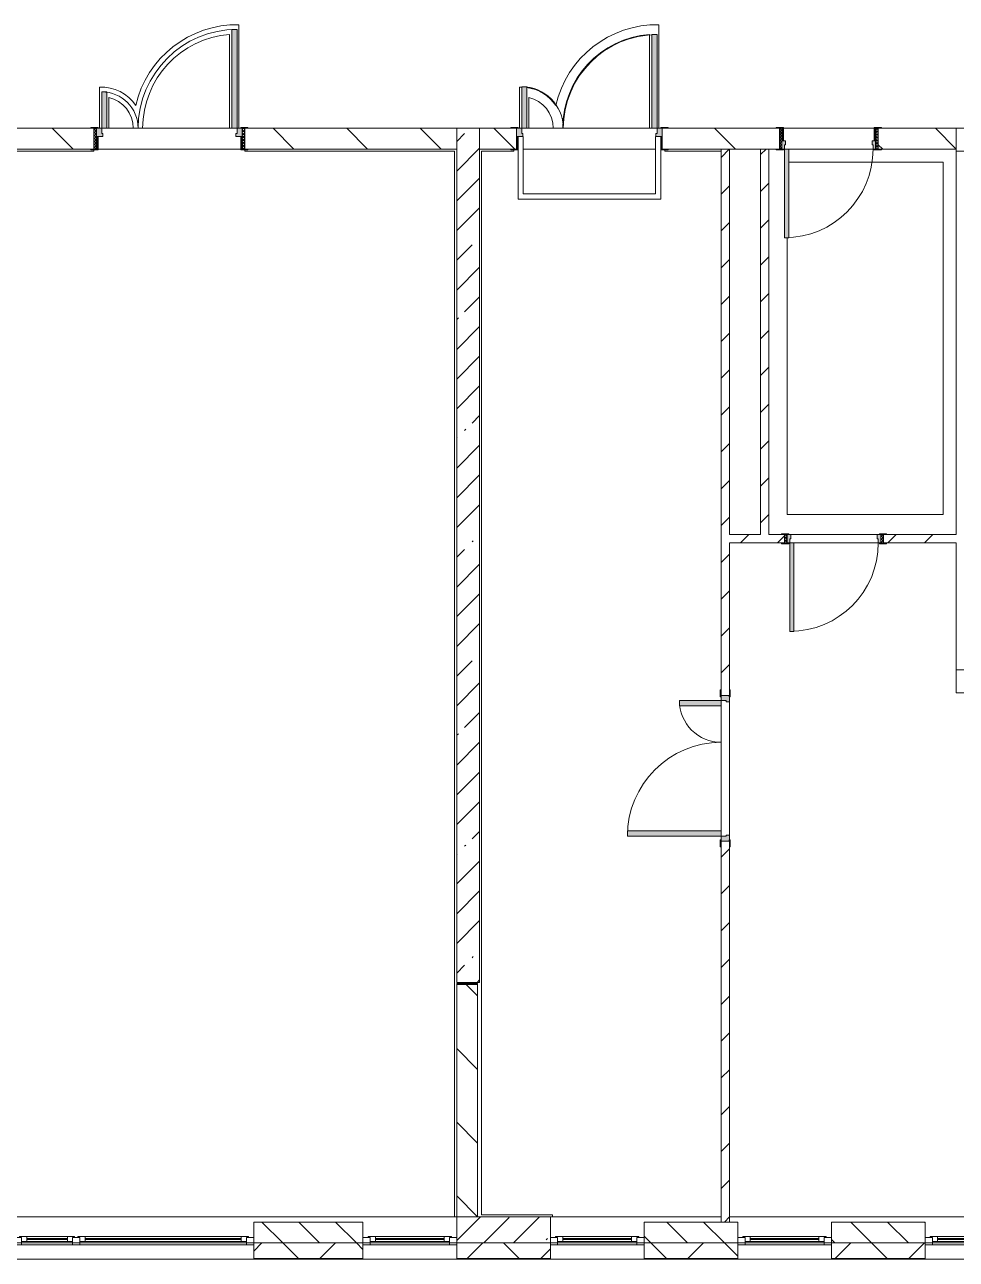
# Model space of a CAD drawing. Header units: millimetres. Extents: x 957 to 228198, y -8553 to 29000.
# Drawn here: x 204168 to 213118, y -258 to 11595 of the extents above; entities that cross this region are included whole.
import ezdxf

# ---------------------------------------------------------------- set-up
doc = ezdxf.new("R2010")
doc.units = ezdxf.units.MM
for name, color, linetype, lineweight in [('A-DETL-2', 7, 'Continuous', 5), ('A-GLAZ-2', 7, 'Continuous', 5), ('A-WALL', 7, 'Continuous', 9), ('A-WALL-2', 7, 'Continuous', 5), ('I-WALL-3', 7, 'Continuous', 5), ('S-COLS-1', 7, 'Continuous', 5)]:
    doc.layers.add(name, color=color, linetype=linetype, lineweight=lineweight)
for name, color, linetype, lineweight, true_color in [('A-DOOR-2', 7, 'Continuous', 5, 0xaaaaaa), ('A-DOOR-3', 7, 'Continuous', 5, 0xe2e2e2), ('A-DOOR-FRAM-3', 7, 'Continuous', 5, 0xe2e2e2), ('A-DOOR-FRAM-4', 7, 'Continuous', 5, 0xaaaaaa), ('A-FLOR-2', 7, 'Continuous', 5, 0xaaaaaa)]:
    doc.layers.add(name, color=color, linetype=linetype, lineweight=lineweight, true_color=true_color)
pattern_1 = [(135, (101188.1, 0), (-353.5534, -353.5534), [])]
pattern_2 = [(45, (101188.1, 0), (-285.1231, 285.1231), []), (45, (101473.2, 0), (-285.1231, 285.1231), [504.031, -100.806, 16.764, -84.042])]
pattern_3 = [(45, (101188.1, 0), (-176.7767, 176.7767), [])]

# ---------------------------------------------------------------- blocks, each defined once
blk = doc.blocks.new('110_Дверь_СКБ_2Ст - Д-2а_л_ Из коридора на лестницу-32216062-3_2_2_птичка')
at = {"layer": 'A-DOOR-3'}
for points in [[(662, 100), (662, 1000), (612, 1000), (612, 100)], [(-588, 100), (-588, 500), (-638, 494), (-638, 100)], [(712, -100), (712, 20), (698, 20), (698, -100)]]:
    blk.add_hatch(color=256, dxfattribs=at).paths.add_polyline_path(points)
h = blk.add_hatch(color=256, dxfattribs=at)
h.paths.add_polyline_path([(652, 20), (712, 20), (712, 100), (662, 100), (662, 50), (652, 50)])
h.paths.add_polyline_path([(-672, 20), (-628, 20), (-628, 50), (-638, 50), (-638, 100), (-688, 100), (-688, 20)])
at = {"layer": 'A-DOOR-FRAM-3'}
for points in [[(-688, 100), (-672, 100), (-672, 108), (-742, 108), (-742, 100)], [(-672, -100), (-672, 20), (-688, 20), (-688, -100)], [(712, 100), (768, 100), (768, 108), (698, 105), (698, 100)], [(-712, -108), (-672, -108), (-672, -100), (-742, -100), (-742, -108), (-712, -108)], [(738, -108), (768, -108), (768, -100), (698, -100), (698, -108), (737, -108)]]:
    blk.add_hatch(color=256, dxfattribs=at).paths.add_polyline_path(points)
at = {"layer": 'A-DOOR-2'}
for p, q in [((662, 1000), (612, 1000)), ((612, 1000), (612, 100)), ((662, 100), (662, 1000)), ((-638, 500), (-638, 100)), ((-588, 500), (-638, 500)), ((-588, 100), (-588, 500)), ((-638, 100), (-588, 100)), ((612, 100), (662, 100))]:
    blk.add_line(p, q, dxfattribs=at)
for centre, radius, start, end in [((662, 100), 900, 90, 180), ((-638, 100), 400, 360, 90)]:
    blk.add_arc(centre, radius, start, end, dxfattribs=at)
at = {"layer": 'A-DOOR-FRAM-4'}
for p, q in [((-672, 108), (-742, 108)), ((-742, 108), (-742, 100)), ((-742, 100), (-672, 100)), ((-638, 100), (-688, 100)), ((-688, 100), (-688, 20)), ((-688, 20), (-628, 20)), ((-672, 20), (-688, 20)), ((-688, 20), (-688, -100)), ((-672, 100), (-672, 108)), ((-672, -100), (-672, 20)), ((-638, 50), (-638, 100)), ((-628, 50), (-638, 50)), ((-628, 20), (-628, 50)), ((662, 50), (652, 50)), ((652, 50), (652, 20)), ((652, 20), (712, 20)), ((662, 100), (662, 50)), ((712, 100), (662, 100)), ((768, 108), (698, 108)), ((698, 108), (698, 100)), ((698, 100), (768, 100)), ((712, 20), (698, 20)), ((698, 20), (698, -100)), ((712, 20), (712, 100)), ((712, -100), (712, 20)), ((768, 100), (768, 108)), ((-672, -100), (-742, -100)), ((-742, -100), (-742, -108)), ((-742, -108), (-672, -108)), ((-688, -100), (-672, -100)), ((-672, -108), (-672, -100)), ((698, -100), (712, -100)), ((768, -100), (698, -100)), ((698, -100), (698, -108)), ((698, -108), (768, -108)), ((768, -108), (768, -100))]:
    blk.add_line(p, q, dxfattribs=at)
blk = doc.blocks.new('120_Окно_СКБ_2Ст_Фрамуга сверху - 120_Окно_СКБ_2Ст_2300х2500_h_ ДОО-19727959-3_2_2_птичка')
at = {"layer": 'A-GLAZ-2'}
for p, q in [((-1150, -127), (-1150, -57)), ((-1150, -57), (-1080, -57)), ((1150, -57), (-1150, -57)), ((-1080, -57), (-1080, -127)), ((-1080, -57), (1080, -57)), ((520, -87), (-1080, -87)), ((-1080, -87), (-1080, -127)), ((-1030, -137), (-1030, -87)), ((-1030, -107), (470, -107)), ((470, -117), (-1030, -117)), ((470, -137), (470, -87)), ((520, -127), (520, -57)), ((520, -57), (590, -57)), ((520, -127), (520, -87)), ((590, -57), (590, -127)), ((1080, -87), (590, -87)), ((590, -87), (590, -127)), ((640, -137), (640, -87)), ((640, -107), (1030, -107)), ((1030, -117), (640, -117)), ((1030, -137), (1030, -87)), ((1080, -127), (1080, -57)), ((1080, -57), (1150, -57)), ((1080, -127), (1080, -87)), ((1150, -57), (1150, -127)), ((-1080, -127), (-1150, -127)), ((-1150, -127), (-1100, -127)), ((-1080, -127), (-1100, -127)), ((-1100, -127), (-1100, -137)), ((-1100, -137), (540, -137)), ((540, -137), (-1100, -137)), ((590, -127), (520, -127)), ((540, -127), (520, -127)), ((540, -127), (570, -127)), ((540, -127), (570, -127)), ((540, -137), (540, -127)), ((590, -127), (570, -127)), ((570, -127), (570, -137)), ((570, -137), (1100, -137)), ((1100, -137), (570, -137)), ((1150, -127), (1080, -127)), ((1100, -127), (1080, -127)), ((1100, -127), (1150, -127)), ((1100, -137), (1100, -127))]:
    blk.add_line(p, q, dxfattribs=at)
blk = doc.blocks.new('120_Окно_СКБ_1Ст - 120_Окно_СКБ_1Ст 900х2500_h_ с форточкой-22876038-3_2_2_птичка')
at = {"layer": 'A-GLAZ-2'}
for p, q in [((-450, -127), (-450, -57)), ((-450, -57), (-380, -57)), ((450, -57), (-450, -57)), ((-380, -57), (-380, -127)), ((380, -87), (-380, -87)), ((-380, -87), (-380, -127)), ((-330, -137), (-330, -87)), ((-330, -107), (330, -107)), ((330, -117), (-330, -117)), ((330, -137), (330, -87)), ((380, -127), (380, -57)), ((380, -57), (450, -57)), ((380, -127), (380, -87)), ((450, -57), (450, -127)), ((-380, -127), (-450, -127)), ((-450, -127), (-400, -127)), ((-380, -127), (-400, -127)), ((-400, -127), (-400, -137)), ((-400, -137), (400, -137)), ((400, -137), (-400, -137)), ((450, -127), (380, -127)), ((400, -127), (380, -127)), ((400, -127), (450, -127)), ((400, -137), (400, -127))]:
    blk.add_line(p, q, dxfattribs=at)
blk = doc.blocks.new('110_Дверь_СКБ_1Ст_Внутренняя1 - Д-8 950x2100h_охрана-V291-3_2_2_птичка')
at = {"layer": 'A-DOOR-2'}
h = blk.add_hatch(dxfattribs=at)
h.set_pattern_fill('FP_87', color=256, style=0, pattern_type=2)
h.set_pattern_definition([(135, (1826.41, 164.685), (-14.14214, -14.14214), []), (225, (1826.41, 164.685), (14.14214, -14.14214), [])])
h.paths.add_polyline_path([(462.5, 100), (462.5, -100), (487.5, -100), (487.5, 100)])
at = {"layer": 'A-DOOR-3'}
h = blk.add_hatch(color=256, dxfattribs=at)
h.paths.add_polyline_path([(437.5, 100), (437.5, 60), (427.5, 60), (427.5, 20), (462.5, 20), (462.5, 100)])
h.paths.add_polyline_path([(-437.5, 100), (-437.5, 20), (-402.5, 20), (-402.5, 60), (-412.5, 60), (-412.5, 100), (-422.5, 100)])
at = {"layer": 'A-DOOR-FRAM-3'}
for points in [[(397.5, 950), (397.5, 100), (437.5, 100), (437.5, 950)], [(-442.5, 108), (-492.5, 108), (-492.5, 100), (-422.5, 100), (-422.5, 108), (-437.5, 108)], [(-437.5, 20), (-437.5, -100), (-422.5, -100), (-422.5, 20)], [(462.5, 108), (447.5, 108), (447.5, 100), (517.5, 100), (517.5, 108), (467.5, 108)], [(462.5, 20), (447.5, 20), (447.5, -100), (462.5, -100)], [(-492.5, -100), (-492.5, -108), (-422.5, -108), (-422.5, -100), (-462.5, -100)], [(462.5, -100), (447.5, -100), (447.5, -108), (517.5, -108), (517.5, -100), (487.5, -100)]]:
    blk.add_hatch(color=256, dxfattribs=at).paths.add_polyline_path(points)
at = {"layer": 'A-DOOR-FRAM-4'}
h = blk.add_hatch(dxfattribs=at)
h.set_pattern_fill('FP_88', color=256, style=0, pattern_type=2)
h.set_pattern_definition([(45, (-296.384, 164.685), (-14.1421, 14.1421), []), (135, (-296.384, 164.685), (-14.1421, -14.1421), [])])
h.paths.add_polyline_path([(-437.5, 100), (-462.5, 100), (-459.8, -100), (-437.5, -100)])
at = {"layer": 'A-DOOR-2'}
for p, q in [((437.5, 950), (397.5, 950)), ((397.5, 950), (397.5, 100)), ((437.5, 100), (437.5, 950)), ((397.5, 100), (437.5, 100))]:
    blk.add_line(p, q, dxfattribs=at)
blk.add_arc((437.5, 100), 850, 90, 180, dxfattribs=at)
at = {"layer": 'A-DOOR-FRAM-4'}
for p, q in [((-422.5, 108), (-492.5, 108)), ((-492.5, 108), (-492.5, 100)), ((-492.5, 100), (-422.5, 100)), ((-437.5, 100), (-462.5, 100)), ((-462.5, 100), (-462.5, -100)), ((-412.5, 100), (-437.5, 100)), ((-437.5, 100), (-437.5, 20)), ((-437.5, -100), (-437.5, 100)), ((-422.5, 100), (-437.5, 100)), ((-437.5, 100), (-437.5, 99)), ((-437.5, 99), (-422.5, 99)), ((-437.5, 20), (-402.5, 20)), ((-422.5, 20), (-437.5, 20)), ((-437.5, 20), (-437.5, -100)), ((-422.5, 100), (-422.5, 108)), ((-422.5, 99), (-422.5, 100)), ((-422.5, -100), (-422.5, 20)), ((-412.5, 60), (-412.5, 100)), ((-402.5, 60), (-412.5, 60)), ((-402.5, 20), (-402.5, 60)), ((437.5, 60), (427.5, 60)), ((427.5, 60), (427.5, 20)), ((427.5, 20), (462.5, 20)), ((437.5, 100), (437.5, 60)), ((462.5, 100), (437.5, 100)), ((517.5, 108), (447.5, 108)), ((447.5, 108), (447.5, 100)), ((462.5, 100), (447.5, 100)), ((447.5, 100), (447.5, 99)), ((447.5, 100), (517.5, 100)), ((447.5, 99), (462.5, 99)), ((462.5, 20), (447.5, 20)), ((447.5, 20), (447.5, -100)), ((462.5, 20), (462.5, 100)), ((487.5, 100), (462.5, 100)), ((462.5, 100), (462.5, -100)), ((462.5, 99), (462.5, 100)), ((462.5, -100), (462.5, 20)), ((487.5, -100), (487.5, 100)), ((517.5, 100), (517.5, 108)), ((-422.5, -100), (-492.5, -100)), ((-492.5, -100), (-492.5, -108)), ((-492.5, -108), (-422.5, -108)), ((-462.5, -100), (-437.5, -100)), ((-437.5, -100), (-422.5, -100)), ((-422.5, -108), (-422.5, -100)), ((447.5, -100), (462.5, -100)), ((517.5, -100), (447.5, -100)), ((447.5, -100), (447.5, -108)), ((447.5, -108), (517.5, -108)), ((462.5, -100), (487.5, -100)), ((517.5, -108), (517.5, -100))]:
    blk.add_line(p, q, dxfattribs=at)
blk = doc.blocks.new('110_Дверь_СКБ_1Ст_Внутренняя1 - Д-8 950x2100h_охрана-V292-3_2_2_птичка')
at = {"layer": 'A-DOOR-2'}
h = blk.add_hatch(dxfattribs=at)
h.set_pattern_fill('FP_100', color=256, style=0, pattern_type=2)
h.set_pattern_definition([(135, (1826.41, 104.685), (-14.14214, -14.14214), []), (225, (1826.41, 104.685), (14.14214, -14.14214), [])])
h.paths.add_polyline_path([(462, 40), (462, -40), (487, -40), (487, 40)])
at = {"layer": 'A-DOOR-3'}
h = blk.add_hatch(color=256, dxfattribs=at)
h.paths.add_polyline_path([(437, 40), (437, 0), (427, 0), (427, -40), (462, -40), (462, 40)])
h.paths.add_polyline_path([(-438, 40), (-438, -40), (-403, -40), (-403, 0), (-413, 0), (-413, 40), (-423, 40)])
at = {"layer": 'A-DOOR-FRAM-3'}
for points in [[(397, 890), (397, 40), (437, 40), (437, 890)], [(-423, 48), (-493, 48), (-493, 40), (-423, 45)], [(487, 48), (447, 48), (447, 40), (517, 40), (517, 48)], [(-463, -40), (-493, -40), (-493, -48), (-423, -48), (-423, -40), (-438, -40)], [(487, -40), (447, -40), (447, -48), (517, -48), (517, -40)]]:
    blk.add_hatch(color=256, dxfattribs=at).paths.add_polyline_path(points)
at = {"layer": 'A-DOOR-FRAM-4'}
h = blk.add_hatch(dxfattribs=at)
h.set_pattern_fill('FP_101', color=256, style=0, pattern_type=2)
h.set_pattern_definition([(45, (-296.384, 104.685), (-14.1421, 14.1421), []), (135, (-296.384, 104.685), (-14.1421, -14.1421), [])])
h.paths.add_polyline_path([(-463, 40), (-463, -40), (-438, -40), (-438, 40)])
at = {"layer": 'A-DOOR-2'}
for p, q in [((437, 890), (397, 890)), ((397, 890), (397, 40)), ((437, 40), (437, 890)), ((397, 40), (437, 40))]:
    blk.add_line(p, q, dxfattribs=at)
blk.add_arc((437, 40), 850, 90, 180, dxfattribs=at)
at = {"layer": 'A-DOOR-FRAM-4'}
for p, q in [((-423, 48), (-493, 48)), ((-493, 48), (-493, 40)), ((-493, 40), (-423, 40)), ((-438, 40), (-463, 40)), ((-463, 40), (-463, -40)), ((-413, 40), (-438, 40)), ((-438, 40), (-438, -40)), ((-438, -40), (-438, 40)), ((-423, 40), (-438, 40)), ((-438, 40), (-438, 39)), ((-438, 39), (-423, 39)), ((-423, 40), (-423, 48)), ((-423, 39), (-423, 40)), ((-413, 0), (-413, 40)), ((-403, 0), (-413, 0)), ((-403, -40), (-403, 0)), ((437, 0), (427, 0)), ((427, 0), (427, -40)), ((437, 40), (437, 0)), ((462, 40), (437, 40)), ((517, 48), (447, 48)), ((447, 48), (447, 40)), ((462, 40), (447, 40)), ((447, 40), (447, 39)), ((447, 40), (517, 40)), ((447, 39), (462, 39)), ((462, -40), (462, 40)), ((487, 40), (462, 40)), ((462, 40), (462, -40)), ((462, 39), (462, 40)), ((487, -40), (487, 40)), ((517, 40), (517, 48)), ((-423, -40), (-493, -40)), ((-493, -40), (-493, -48)), ((-493, -48), (-423, -48)), ((-463, -40), (-438, -40)), ((-423, -39), (-438, -39)), ((-438, -39), (-438, -40)), ((-438, -40), (-403, -40)), ((-438, -40), (-423, -40)), ((-423, -40), (-423, -39)), ((-423, -48), (-423, -40)), ((427, -40), (462, -40)), ((462, -39), (447, -39)), ((447, -39), (447, -40)), ((447, -40), (462, -40)), ((517, -40), (447, -40)), ((447, -40), (447, -48)), ((447, -48), (517, -48)), ((462, -40), (462, -39)), ((462, -40), (487, -40)), ((517, -48), (517, -40))]:
    blk.add_line(p, q, dxfattribs=at)
blk = doc.blocks.new('110_Дверь_СКБ_2Ст - Д-6_л__ ДОО_Дв_1450x2100h_Дверь из раздевальной в коридор-V293-3_2_2_птичка')
at = {"layer": 'A-DOOR-2'}
h = blk.add_hatch(dxfattribs=at)
h.set_pattern_fill('FP_102', color=256, style=0, pattern_type=2)
h.set_pattern_definition([(135, (1576.41, 164.685), (-14.14214, -14.14214), []), (225, (1576.41, 164.685), (14.14214, -14.14214), [])])
h.paths.add_polyline_path([(737.5, -100), (737.5, 100), (712.5, 100), (712.5, -100)])
at = {"layer": 'A-DOOR-3'}
for points in [[(612.5, 100), (662.5, 100), (662.5, 1050), (612.5, 1050), (612.5, 489.5)], [(-587.5, 100), (-587.5, 450), (-637.5, 450), (-637.5, 100)]]:
    blk.add_hatch(color=256, dxfattribs=at).paths.add_polyline_path(points)
h = blk.add_hatch(color=256, dxfattribs=at)
h.paths.add_polyline_path([(662.5, 20), (712.5, 20), (712.5, 100), (662.5, 100), (662.5, 50), (652.5, 50), (652.5, 20)])
h.paths.add_polyline_path([(-637.5, 20), (-627.5, 20), (-627.5, 50), (-637.5, 50), (-637.5, 100), (-687.5, 96.2), (-684.5, 20), (-660.3, 20)])
at = {"layer": 'A-DOOR-FRAM-3'}
for points in [[(-687.5, 100), (-672.5, 100), (-672.5, 108), (-742.5, 108), (-742.5, 100), (-712.5, 100)], [(-672.5, -100), (-672.5, 20), (-687.5, 20), (-687.5, -100)], [(697.5, 100), (767.5, 100), (767.5, 108), (697.5, 108)], [(697.5, -100), (712.5, -100), (712.5, 20), (697.5, 20)], [(-712.5, -108), (-672.5, -108), (-672.5, -100), (-742.5, -100), (-742.5, -108)], [(737.5, -108), (767.5, -108), (767.5, -100), (697.5, -103.9), (697.5, -108), (712.5, -108)]]:
    blk.add_hatch(color=256, dxfattribs=at).paths.add_polyline_path(points)
at = {"layer": 'A-DOOR-FRAM-4'}
h = blk.add_hatch(dxfattribs=at)
h.set_pattern_fill('FP_103', color=256, style=0, pattern_type=2)
h.set_pattern_definition([(45, (-546.384, 164.685), (-14.1421, 14.1421), []), (135, (-546.384, 164.685), (-14.1421, -14.1421), [])])
h.paths.add_polyline_path([(-687.5, -100), (-687.5, 100), (-712.5, 100), (-712.5, -100)])
at = {"layer": 'A-DOOR-2'}
for p, q in [((662.5, 1050), (612.5, 1050)), ((612.5, 1050), (612.5, 100)), ((662.5, 100), (662.5, 1050)), ((-637.5, 450), (-637.5, 100)), ((-587.5, 450), (-637.5, 450)), ((-587.5, 100), (-587.5, 450)), ((-637.5, 100), (-587.5, 100)), ((612.5, 100), (662.5, 100))]:
    blk.add_line(p, q, dxfattribs=at)
for centre, radius, start, end in [((662.5, 100), 950, 90, 180), ((-637.5, 100), 350, 360, 90)]:
    blk.add_arc(centre, radius, start, end, dxfattribs=at)
at = {"layer": 'A-DOOR-FRAM-4'}
for p, q in [((-672.5, 108), (-742.5, 108)), ((-742.5, 108), (-742.5, 100)), ((-742.5, 100), (-672.5, 100)), ((-687.5, 100), (-712.5, 100)), ((-712.5, 100), (-712.5, -100)), ((-637.5, 100), (-687.5, 100)), ((-687.5, 100), (-687.5, 20)), ((-687.5, -100), (-687.5, 100)), ((-687.5, 20), (-627.5, 20)), ((-672.5, 20), (-687.5, 20)), ((-687.5, 20), (-687.5, -100)), ((-672.5, 100), (-672.5, 108)), ((-672.5, -100), (-672.5, 20)), ((-637.5, 50), (-637.5, 100)), ((-627.5, 50), (-637.5, 50)), ((-627.5, 20), (-627.5, 50)), ((662.5, 50), (652.5, 50)), ((652.5, 50), (652.5, 20)), ((652.5, 20), (712.5, 20)), ((662.5, 100), (662.5, 50)), ((712.5, 100), (662.5, 100)), ((767.5, 108), (697.5, 108)), ((697.5, 108), (697.5, 100)), ((697.5, 100), (767.5, 100)), ((712.5, 20), (697.5, 20)), ((697.5, 20), (697.5, -100)), ((712.5, 20), (712.5, 100)), ((737.5, 100), (712.5, 100)), ((712.5, 100), (712.5, -100)), ((712.5, -100), (712.5, 20)), ((737.5, -100), (737.5, 100)), ((767.5, 100), (767.5, 108)), ((-672.5, -100), (-742.5, -100)), ((-742.5, -100), (-742.5, -108)), ((-742.5, -108), (-672.5, -108)), ((-712.5, -100), (-687.5, -100)), ((-687.5, -100), (-672.5, -100)), ((-672.5, -108), (-672.5, -100)), ((697.5, -100), (712.5, -100)), ((767.5, -100), (697.5, -100)), ((697.5, -100), (697.5, -108)), ((697.5, -108), (767.5, -108)), ((712.5, -100), (737.5, -100)), ((767.5, -108), (767.5, -100))]:
    blk.add_line(p, q, dxfattribs=at)
blk = doc.blocks.new('120_Окно_СКБ_1Ст - 120_Окно_СКБ_1Ст 900х2500_h_ с форточкой-V355-3_2_2_птичка')
at = {"layer": 'A-GLAZ-2'}
for p, q in [((-450, -127), (-450, -57)), ((-450, -57), (-380, -57)), ((450, -57), (-450, -57)), ((-380, -57), (-380, -127)), ((380, -87), (-380, -87)), ((-380, -87), (-380, -127)), ((-330, -137), (-330, -87)), ((-330, -107), (330, -107)), ((330, -117), (-330, -117)), ((330, -137), (330, -87)), ((380, -127), (380, -57)), ((380, -57), (450, -57)), ((380, -127), (380, -87)), ((450, -57), (450, -127)), ((-380, -127), (-450, -127)), ((-450, -127), (-400, -127)), ((-380, -127), (-400, -127)), ((-400, -127), (-400, -137)), ((-400, -137), (400, -137)), ((400, -137), (-400, -137)), ((450, -127), (380, -127)), ((400, -127), (380, -127)), ((400, -137), (400, -127)), ((404, -127), (450, -127))]:
    blk.add_line(p, q, dxfattribs=at)
blk = doc.blocks.new('110_Дверь_СКБ_2Ст - Д-5_п_ Из игровой в коридор-32351726-3_2_2_птичка')
at = {"layer": 'A-DOOR-3'}
h = blk.add_hatch(color=256, dxfattribs=at)
h.paths.add_polyline_path([(712, -40), (712, 40), (652, 35), (652, 10), (662, 10), (662, -40)])
h.paths.add_polyline_path([(-628, 40), (-688, 40), (-688, -40), (-638, -36), (-638, 10), (-628, 10)])
for points in [[(-588, -45), (-588, -40), (-638, -43), (-638, -440), (-588, -440), (-588, -45)], [(662, -40), (612, -40), (612, -940), (662, -940), (662, -234)]]:
    blk.add_hatch(color=256, dxfattribs=at).paths.add_polyline_path(points)
at = {"layer": 'A-DOOR-FRAM-3'}
for points in [[(-673, 48), (-743, 48), (-743, 40), (-673, 40)], [(767, 40), (767, 48), (697, 48), (697, 40), (737, 40)], [(-673, -41), (-673, -40), (-743, -40), (-743, -48), (-673, -48)], [(767, -40), (697, -40), (697, -48), (767, -48)]]:
    blk.add_hatch(color=256, dxfattribs=at).paths.add_polyline_path(points)
at = {"layer": 'A-DOOR-2'}
for p, q in [((-638, -40), (-588, -40)), ((-638, -440), (-638, -40)), ((-588, -40), (-588, -440)), ((612, -40), (662, -40)), ((612, -940), (612, -40)), ((662, -40), (662, -940)), ((-588, -440), (-638, -440)), ((662, -940), (612, -940))]:
    blk.add_line(p, q, dxfattribs=at)
for centre, radius, start, end in [((-638, -40), 400, 270, 0), ((662, -40), 900, 180, 270)]:
    blk.add_arc(centre, radius, start, end, dxfattribs=at)
at = {"layer": 'A-DOOR-FRAM-4'}
for p, q in [((-743, 48), (-673, 48)), ((-743, 40), (-743, 48)), ((-673, 40), (-743, 40)), ((-688, 40), (-628, 40)), ((-688, -40), (-688, 40)), ((-688, 40), (-673, 40)), ((-688, 39), (-688, 40)), ((-673, 39), (-688, 39)), ((-673, 48), (-673, 40)), ((-673, 40), (-673, 39)), ((-638, 10), (-638, -40)), ((-628, 10), (-638, 10)), ((-628, 40), (-628, 10)), ((652, 40), (712, 40)), ((652, 10), (652, 40)), ((662, 10), (652, 10)), ((662, -40), (662, 10)), ((697, 40), (697, 48)), ((697, 48), (767, 48)), ((697, 39), (697, 40)), ((697, 40), (712, 40)), ((767, 40), (697, 40)), ((712, 39), (697, 39)), ((712, 40), (712, -40)), ((712, 40), (712, 39)), ((767, 48), (767, 40)), ((-743, -40), (-673, -40)), ((-743, -48), (-743, -40)), ((-673, -48), (-743, -48)), ((-638, -40), (-688, -40)), ((-673, -40), (-673, -48)), ((712, -40), (662, -40)), ((697, -48), (697, -40)), ((697, -40), (767, -40)), ((767, -48), (697, -48)), ((767, -40), (767, -48))]:
    blk.add_line(p, q, dxfattribs=at)

msp = doc.modelspace()

# ---------------------------------------------------------------- hatches: boundary and pattern name
at = {"layer": 'A-WALL-2'}
h = msp.add_hatch(dxfattribs=at)
h.set_pattern_fill('FP_83', color=256, style=0, pattern_type=2)
h.set_pattern_definition([(135, (101188.1, 0), (-176.7767, -176.7767), [])])
h.paths.add_polyline_path([(206531.6, -100), (207418.1, -100), (207418.1, 100), (206368.1, 100), (206368.1, -100)])
h.paths.add_polyline_path([(203818.1, -100), (204068.1, -100), (204068.1, 100), (203818.1, 100), (203818.1, 50)])
h.paths.add_polyline_path([(222618.1, -100), (222618.1, 100), (222318.1, 100), (222318.1, -100), (222379.1, -100)])
h.paths.add_polyline_path([(202819.1, -100), (202918.1, -100), (202918.1, 100), (202018.1, 96.2), (202018.1, -100), (202802.8, -100)])
h.paths.add_polyline_path([(220518.1, -100), (220514.7, 100), (220018.1, 99.1), (220018.1, -100), (220514.7, -100)])
h.paths.add_polyline_path([(210118.1, -100), (211018.1, -100), (211018.1, 100), (210118.1, 100)])
h.paths.add_polyline_path([(199074, -100), (199318.1, -100), (199318.1, 100), (198268.1, 100), (198268.1, -100)])
h.paths.add_polyline_path([(218218.1, -100), (218218.1, 100), (217168.1, 100), (217168.1, -100), (217718, -100)])
h.paths.add_polyline_path([(195737.6, -100), (195968.1, -100), (195968.1, 100), (195718.1, 100), (195718.1, -100)])
h.paths.add_polyline_path([(193138.1, -100), (193918.1, -100), (193918.1, 100), (193118.1, 100), (193118.1, -100)])
h.paths.add_polyline_path([(214618.1, -100), (214868.1, -100), (214868.1, 100), (214618.1, 100), (214618.1, -84)])
h.paths.add_polyline_path([(212818.1, -100), (212818.1, 100), (211918.1, 100), (211918.1, -100), (212124.8, -100)])
h = msp.add_hatch(dxfattribs=at)
h.set_pattern_fill('FP_85', color=256, style=0, pattern_type=2)
h.set_pattern_definition([(45, (101188.1, 0), (-353.5534, 353.5534), []), (135, (101188.1, 0), (-353.5534, -353.5534), [])])
h.paths.add_polyline_path([(226265.2, -250), (226268.1, -250), (226268.1, -100), (224918.1, -100), (224918.1, -250), (226018.1, -250)])
h.paths.add_polyline_path([(221446.9, -250), (222618.1, -250), (222618.1, -100), (221418.1, -100), (221418.1, -250)])
h.paths.add_polyline_path([(209218.1, -250), (209218.1, -100), (208318.1, -100), (208318.1, -250), (208396, -250)])
h.paths.add_polyline_path([(211018.1, -250), (211018.1, -100), (210118.1, -100), (210118.1, -250), (210260.4, -250)])
h.paths.add_polyline_path([(211918.1, -250), (212818.1, -250), (212818.1, -100), (211918.1, -100), (211918.1, -194.5)])
h.paths.add_polyline_path([(213718.1, -250), (214868.1, -250), (214868.1, -100), (213718.1, -100), (213718.1, -202.5)])
h.paths.add_polyline_path([(217168.1, -250), (218218.1, -250), (218218.1, -100), (217168.1, -100), (217168.1, -217.7)])
h.paths.add_polyline_path([(220514.7, -250), (220518.1, -250), (220514.7, -100), (219118.1, -100), (219118.1, -250), (219582.4, -250)])
h.paths.add_polyline_path([(198268.1, -250), (199318.1, -250), (199318.1, -100), (198268.1, -100), (198268.1, -134.1)])
h.paths.add_polyline_path([(202802.8, -250), (204068.1, -250), (204068.1, -100), (202018.1, -100), (202018.1, -250)])
h.paths.add_polyline_path([(200938.4, -250), (201118.1, -250), (201118.1, -100), (200218.1, -100), (200218.1, -250)])
h.paths.add_polyline_path([(206368.1, -250), (207418.1, -250), (207418.1, -100), (206368.1, -100), (206368.1, -170)])
h.paths.add_polyline_path([(195345.1, -250), (195968.1, -250), (195968.1, -100), (194818.1, -100), (194818.1, -250)])
h.paths.add_polyline_path([(190548.1, -250), (192218.1, -250), (192218.1, -100), (190398.1, -100), (190398.1, -250), (190476.2, -250)])
h.paths.add_polyline_path([(193918.1, -250), (193918.1, -100), (193118.1, -100), (193118.1, -250), (193480.7, -250)])
at = {"layer": 'I-WALL-3'}
h = msp.add_hatch(dxfattribs=at)
h.set_pattern_fill('FP_84', color=256, style=0, pattern_type=2)
h.set_pattern_definition(pattern_1)
h.paths.add_polyline_path([(202798.1, 10400), (204833.1, 10400), (204833.1, 10600), (202798.1, 10600)])
h.paths.add_polyline_path([(208298.1, 10400), (208318.1, 10400), (208318.1, 10600), (206283.1, 10600), (206283.1, 10400), (206531.6, 10400)])
h.paths.add_polyline_path([(191118.1, 10400), (191173.1, 10400), (191173.1, 10600), (190798.1, 10600), (190798.1, 10400), (190818.1, 10400)])
h.paths.add_polyline_path([(193218.1, 10400), (193698.1, 10400), (193698.1, 10600), (192573.1, 10596.2), (192573.1, 10400), (193138.1, 10400)])
h.paths.add_polyline_path([(195398.1, 10400), (195398.1, 10600), (194648.1, 10600), (194648.1, 10400), (195345.1, 10400)])
h = msp.add_hatch(dxfattribs=at)
h.set_pattern_fill('FP_81', color=256, style=0, pattern_type=2)
h.set_pattern_definition(pattern_2)
h.paths.add_polyline_path([(208538.1, 2400), (208538.1, 10600), (208318.1, 10600), (208318.1, 2400)])
h = msp.add_hatch(dxfattribs=at)
h.set_pattern_fill('FP_84', color=256, style=0, pattern_type=2)
h.set_pattern_definition(pattern_1)
h.paths.add_polyline_path([(220518.1, 10400), (222398.1, 10400), (222398.1, 10600), (220518.1, 10600)])
h.paths.add_polyline_path([(208838.1, 10400), (208893.1, 10400), (208893.1, 10600), (208538.1, 10600), (208538.1, 10400), (208558.1, 10400)])
h.paths.add_polyline_path([(211388.1, 10400), (211418.1, 10400), (211418.1, 10600), (210293.1, 10596.2), (210293.1, 10400), (211318.1, 10400)])
h.paths.add_polyline_path([(213118.1, 10400), (213118.1, 10600), (212368.1, 10600), (212368.1, 10400), (213057, 10400)])
h = msp.add_hatch(dxfattribs=at)
h.set_pattern_fill('FP_86', color=256, style=0, pattern_type=2)
h.set_pattern_definition(pattern_3)
h.paths.add_polyline_path([(210858.1, 100), (210938.1, 100), (210938.1, 3755), (210858.1, 3755), (210858.1, 120)])
h.paths.add_polyline_path([(210938.1, 5155), (210938.1, 10400), (210858.1, 10400), (210858.1, 5155), (210908.1, 5155)])
h = msp.add_hatch(dxfattribs=at)
h.set_pattern_fill('FP_86', color=256, style=0, pattern_type=2)
h.set_pattern_definition(pattern_3)
h.paths.add_polyline_path([(211238.1, 6700), (211318.1, 6700), (211318.1, 10400), (211238.1, 10400), (211238.1, 8907.2)])
h = msp.add_hatch(dxfattribs=at)
h.set_pattern_fill('FP_86', color=256, style=0, pattern_type=2)
h.set_pattern_definition(pattern_3)
h.paths.add_polyline_path([(211468.1, 6620), (211468.1, 6700), (210938.1, 6700), (210939.8, 6620), (211438.1, 6620)])
h.paths.add_polyline_path([(213118.1, 6620), (213118.1, 6700), (212418.1, 6700), (212418.1, 6620), (213116.1, 6620)])
h = msp.add_hatch(dxfattribs=at)
h.set_pattern_fill('FP_84', color=256, style=0, pattern_type=2)
h.set_pattern_definition(pattern_1)
h.paths.add_polyline_path([(208396, 150), (208518.1, 150), (208518.1, 2380), (208318.1, 2380), (208318.1, 150)])
at = {"layer": 'S-COLS-1'}
h = msp.add_hatch(dxfattribs=at)
h.set_pattern_fill('FP_81', color=256, style=0, pattern_type=2)
h.set_pattern_definition(pattern_2)
h.paths.add_polyline_path([(209218.1, -100), (209218.1, 150), (208318.1, 147.3), (208318.1, -100), (208868.1, -100)])

# ---------------------------------------------------------------- linework, layer by layer
at = {"layer": 'A-DETL-2'}
for p, q in [((212991.6, 10273.7), (211508.1, 10273.7)), ((212991.6, 6893.7), (212991.6, 10273.7)), ((211491.6, 9550), (211491.6, 6893.7)), ((211491.6, 6893.7), (212991.6, 6893.7))]:
    msp.add_line(p, q, dxfattribs=at)
at = {"layer": 'A-FLOR-2'}
for p, q in [((206136.5, 11502.3), (206136.5, 10600)), ((206226.5, 10600), (206226.5, 11594.8)), ((210171.5, 11502.3), (210171.5, 10600)), ((210261.5, 10600), (210261.5, 11594.8)), ((204885.3, 10994.4), (204885.3, 10600)), ((208920.3, 10994.4), (208920.3, 10600)), ((204975.3, 10600), (204975.3, 10897.1)), ((209010.3, 10600), (209010.3, 10897.1)), ((204958.1, 10600), (204975.3, 10600)), ((205211.5, 10600), (205301.5, 10600)), ((205301.5, 10600), (206158.1, 10600)), ((208993.1, 10600), (209010.3, 10600)), ((209246.5, 10600), (209336.5, 10600)), ((209336.5, 10600), (210193.1, 10600)), ((208958.1, 9970), (208958.1, 10520)), ((210228.1, 10520), (210228.1, 9970)), ((204833.1, 10380), (202819.1, 10380)), ((204833.1, 10392), (204833.1, 10380)), ((206283.1, 10380), (206283.1, 10392)), ((208298.1, 10380), (206283.1, 10380)), ((208298.1, 150), (208298.1, 10380)), ((208868.1, 10380), (208558.1, 10380)), ((208558.1, 10380), (208558.1, 170)), ((208868.1, 10392), (208868.1, 10380)), ((208908.1, 10392), (208908.1, 9920)), ((210278.1, 9920), (210278.1, 10392)), ((210318.1, 10380), (210318.1, 10392)), ((210858.1, 10380), (210318.1, 10380)), ((210228.1, 9970), (208958.1, 9970)), ((208908.1, 9920), (210278.1, 9920)), ((208558.1, 170), (209238.1, 170)), ((209238.1, 170), (209238.1, 150))]:
    msp.add_line(p, q, dxfattribs=at)
for centre, radius, start, end in [((206206.5, 10600), 995, 88.8489, 167.32946), ((206206.5, 10600), 905, 94.43687, 180), ((210241.5, 10600), 995, 88.8489, 167.32946), ((210241.5, 10600), 905, 94.43687, 180), ((204906.5, 10600), 395, 33.54048, 93.07201), ((208941.5, 10600), 395, 89.76418, 93.07201), ((208941.5, 10600), 395, 33.54048, 82.48481), ((204906.5, 10600), 305, 0, 76.9573), ((208941.5, 10600), 305, 0, 76.9573)]:
    msp.add_arc(centre, radius, start, end, dxfattribs=at)
at = {"layer": 'A-WALL'}
for p, q in [((208318.1, 10400), (208318.1, 10600)), ((208538.1, 10600), (208538.1, 10400)), ((213118.1, 10400), (213118.1, 10600)), ((210938.1, 10400), (210858.1, 10400)), ((211318.1, 10400), (211238.1, 10400)), ((213198.1, 10380), (213118.1, 10380)), ((213118.1, 5400), (213198.1, 5400)), ((210858.1, 100), (210938.1, 100)), ((206368.1, -100), (207418.1, -100)), ((207418.1, -100), (206368.1, -100)), ((210118.1, -100), (211018.1, -100)), ((211018.1, -100), (210118.1, -100)), ((211918.1, -100), (212818.1, -100)), ((212818.1, -100), (211918.1, -100)), ((206368.1, -250), (207418.1, -250)), ((206368.1, -253), (207418.1, -253)), ((208318.1, -250), (209218.1, -250)), ((208318.1, -253), (209218.1, -253)), ((210118.1, -250), (211018.1, -250)), ((210118.1, -253), (211018.1, -253)), ((211918.1, -250), (212818.1, -250)), ((211918.1, -253), (212818.1, -253))]:
    msp.add_line(p, q, dxfattribs=at)
at = {"layer": 'A-WALL-2'}
for p, q in [((207418.1, 100), (206368.1, 100)), ((206368.1, 100), (206368.1, -258)), ((207418.1, -258), (207418.1, 100)), ((210858.1, 100), (210118.1, 100)), ((210118.1, 100), (210118.1, -258)), ((211018.1, 100), (210938.1, 100)), ((211018.1, -258), (211018.1, 100)), ((212818.1, 100), (211918.1, 100)), ((211918.1, 100), (211918.1, -258)), ((212818.1, -258), (212818.1, 100)), ((204068.1, -100), (206368.1, -100)), ((208318.1, -100), (208318.1, -258)), ((208318.1, -100), (209218.1, -100)), ((209218.1, -258), (209218.1, -100)), ((211018.1, -100), (211918.1, -100)), ((193118.1, -258), (211018.1, -258)), ((211018.1, -258), (226426.1, -258))]:
    msp.add_line(p, q, dxfattribs=at)
at = {"layer": 'I-WALL-3'}
for p, q in [((204803.1, 10600), (199888.1, 10600)), ((204975.3, 10600), (205211.5, 10600)), ((208838.1, 10600), (206313.1, 10600)), ((209010.3, 10600), (209246.5, 10600)), ((211388.1, 10600), (210348.1, 10600)), ((211458.1, 10600), (212328.1, 10600)), ((222398.1, 10600), (212398.1, 10600)), ((202798.1, 10400), (204803.1, 10400)), ((206243.1, 10400), (204873.1, 10400)), ((206313.1, 10400), (208318.1, 10400)), ((208318.1, 10400), (208318.1, 2400)), ((208538.1, 10400), (208838.1, 10400)), ((208538.1, 2400), (208538.1, 10400)), ((210228.1, 10400), (208958.1, 10400)), ((210348.1, 10400), (210858.1, 10400)), ((210858.1, 10400), (210858.1, 5210)), ((210938.1, 10400), (211238.1, 10400)), ((210938.1, 6700), (210938.1, 10400)), ((211238.1, 10400), (211238.1, 6700)), ((211318.1, 10400), (211388.1, 10400)), ((211318.1, 6700), (211318.1, 10400)), ((212318.1, 10400), (211508.1, 10400)), ((212398.1, 10400), (213118.1, 10400)), ((213118.1, 10400), (213118.1, 6700)), ((211238.1, 6700), (210938.1, 6700)), ((211438.1, 6700), (211318.1, 6700)), ((211528.1, 6700), (212358.1, 6700)), ((213118.1, 6700), (212448.1, 6700)), ((210938.1, 6620), (211438.1, 6620)), ((210938.1, 5210), (210938.1, 6620)), ((212368.1, 6620), (211558.1, 6620)), ((212448.1, 6620), (213118.1, 6620)), ((213118.1, 6620), (213118.1, 5180)), ((213118.1, 5180), (218538.1, 5180)), ((210858.1, 3855), (210858.1, 5055)), ((210938.1, 5095), (210938.1, 3815)), ((210858.1, 3700), (210858.1, 100)), ((210938.1, 100), (210938.1, 3700)), ((208318.1, 2400), (208538.1, 2400)), ((208318.1, 2390), (208318.1, 150)), ((208318.1, 2390), (208518.1, 2390)), ((208518.1, 2380), (208318.1, 2380)), ((208518.1, 150), (208518.1, 2390)), ((203818.1, 150), (208318.1, 150)), ((208318.1, 150), (208518.1, 150)), ((209218.1, 150), (210858.1, 150)), ((210938.1, 150), (213718.1, 150)), ((208318.1, -100), (207418.1, -100)), ((210118.1, -100), (209218.1, -100)), ((213718.1, -100), (212818.1, -100))]:
    msp.add_line(p, q, dxfattribs=at)
at = {"layer": 'S-COLS-1'}
for p, q in [((209218.1, 150), (208318.1, 150)), ((208318.1, 150), (208318.1, -100)), ((209218.1, -100), (209218.1, 150)), ((208318.1, -100), (209218.1, -100))]:
    msp.add_line(p, q, dxfattribs=at)

# ---------------------------------------------------------------- block references
at = {"layer": 'A-DOOR-2'}
for name, p in [('110_Дверь_СКБ_2Ст - Д-6_л__ ДОО_Дв_1450x2100h_Дверь из раздевальной в коридор-V293-3_2_2_птичка', (205545.6, 10500)), ('110_Дверь_СКБ_2Ст - Д-2а_л_ Из коридора на лестницу-32216062-3_2_2_птичка', (209580.6, 10500))]:
    msp.add_blockref(name, p, dxfattribs=at)
for name, p, rotation in [('110_Дверь_СКБ_1Ст_Внутренняя1 - Д-8 950x2100h_охрана-V291-3_2_2_птичка', (211905.6, 10500), 180), ('110_Дверь_СКБ_1Ст_Внутренняя1 - Д-8 950x2100h_охрана-V292-3_2_2_птичка', (211955.6, 6660), 180), ('110_Дверь_СКБ_2Ст - Д-5_п_ Из игровой в коридор-32351726-3_2_2_птичка', (210898.1, 4467.5), 269.9999999999999)]:
    msp.add_blockref(name, p, dxfattribs=dict(at, rotation=rotation))
at = {"layer": 'A-GLAZ-2', "rotation": 180}
for name, p in [('120_Окно_СКБ_2Ст_Фрамуга сверху - 120_Окно_СКБ_2Ст_2300х2500_h_ ДОО-19727959-3_2_2_птичка', (205218.1, -175)), ('120_Окно_СКБ_1Ст - 120_Окно_СКБ_1Ст 900х2500_h_ с форточкой-V355-3_2_2_птичка', (207868.1, -175)), ('120_Окно_СКБ_1Ст - 120_Окно_СКБ_1Ст 900х2500_h_ с форточкой-22876038-3_2_2_птичка', (209668.1, -175)), ('120_Окно_СКБ_1Ст - 120_Окно_СКБ_1Ст 900х2500_h_ с форточкой-22876038-3_2_2_птичка', (211468.1, -175)), ('120_Окно_СКБ_1Ст - 120_Окно_СКБ_1Ст 900х2500_h_ с форточкой-22876038-3_2_2_птичка', (213268.1, -175))]:
    msp.add_blockref(name, p, dxfattribs=at)

doc.saveas('drawing.dxf')
